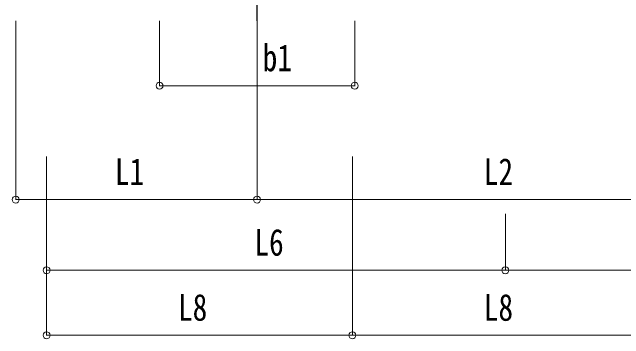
# Model space of a CAD drawing. Units: millimetres, scale not verified. Extents: x -12615 to 12615, y -8910 to 8910.
# Drawn here: x -5651 to -3771, y -5813 to -4809 of the extents above; entities that cross this region are included whole.
import ezdxf
from ezdxf.enums import TextEntityAlignment as Align

# ---------------------------------------------------------------- set-up
doc = ezdxf.new("R2010")
doc.units = ezdxf.units.MM
doc.header["$LTSCALE"] = 40
doc.layers.add('0-3_YKK_12', color=2, linetype='Continuous')
doc.layers.add('0-6_YKK_D', color=6, linetype='Continuous', lineweight=18)
doc.styles.add('ＭＳ ゴシック', font='')
doc.styles.get('ＭＳ ゴシック').set_extended_font_data('MS Gothic')

msp = doc.modelspace()

# ---------------------------------------------------------------- linework, layer by layer
at = {"layer": '0-3_YKK_12'}
msp.add_line((-4898.22, -4834.6), (-4898.22, -1777.45), dxfattribs=at)
at = {"layer": '0-6_YKK_D'}
for p, q in [((-5640.22, -4834.6), (-5640.22, -5385.6)), ((-5198.08, -4834.6), (-5198.08, -5035.6)), ((-4898.22, -4835.6), (-4898.22, -5385.6)), ((-4898.22, -4835.6), (-4898.22, -5385.6)), ((-4598.08, -4834.6), (-4598.08, -5035.6)), ((-5198.08, -5034.6), (-4598.08, -5034.6)), ((-5545.22, -5251.92), (-5545.22, -5602.92)), ((-5545.22, -5251.92), (-5545.22, -5802.92)), ((-4605.22, -5251.92), (-4605.22, -5802.92)), ((-5640.22, -5384.6), (-4898.22, -5384.6)), ((-4898.22, -5384.6), (-3372.22, -5384.6)), ((-4135.22, -5428.42), (-4135.22, -5602.92)), ((-4135.22, -5429.42), (-4135.22, -5602.92)), ((-4605.22, -5546.46), (-4605.22, -5802.92)), ((-5545.22, -5601.92), (-4135.22, -5601.92)), ((-4135.22, -5601.92), (-2725.22, -5601.92)), ((-5545.22, -5801.92), (-4605.22, -5801.92)), ((-4605.22, -5801.92), (-3665.22, -5801.92))]:
    msp.add_line(p, q, dxfattribs=at)
for centre in [(-5198.08, -5034.6), (-4598.08, -5034.6), (-5640.22, -5384.6), (-4898.22, -5384.6), (-4898.22, -5384.6), (-5545.22, -5601.92), (-4135.22, -5601.92), (-4135.22, -5601.92), (-5545.22, -5801.92), (-4605.22, -5801.92), (-4605.22, -5801.92)]:
    msp.add_circle(centre, 10.62, dxfattribs=at)

# ---------------------------------------------------------------- texts
at = {"layer": '0-6_YKK_D', "style": 'ＭＳ ゴシック', "width": 0.8}
for s, p in [('b1', (-4880.89, -5014.6)), ('L1', (-5335.22, -5364.6)), ('L2', (-4201.22, -5364.6)), ('L6', (-4906.22, -5581.92)), ('L8', (-5141.22, -5781.92)), ('L8', (-4201.22, -5781.92))]:
    msp.add_text(s, height=82.48, dxfattribs=at).set_placement(p, align=Align.BOTTOM_LEFT)

doc.saveas('drawing.dxf')
